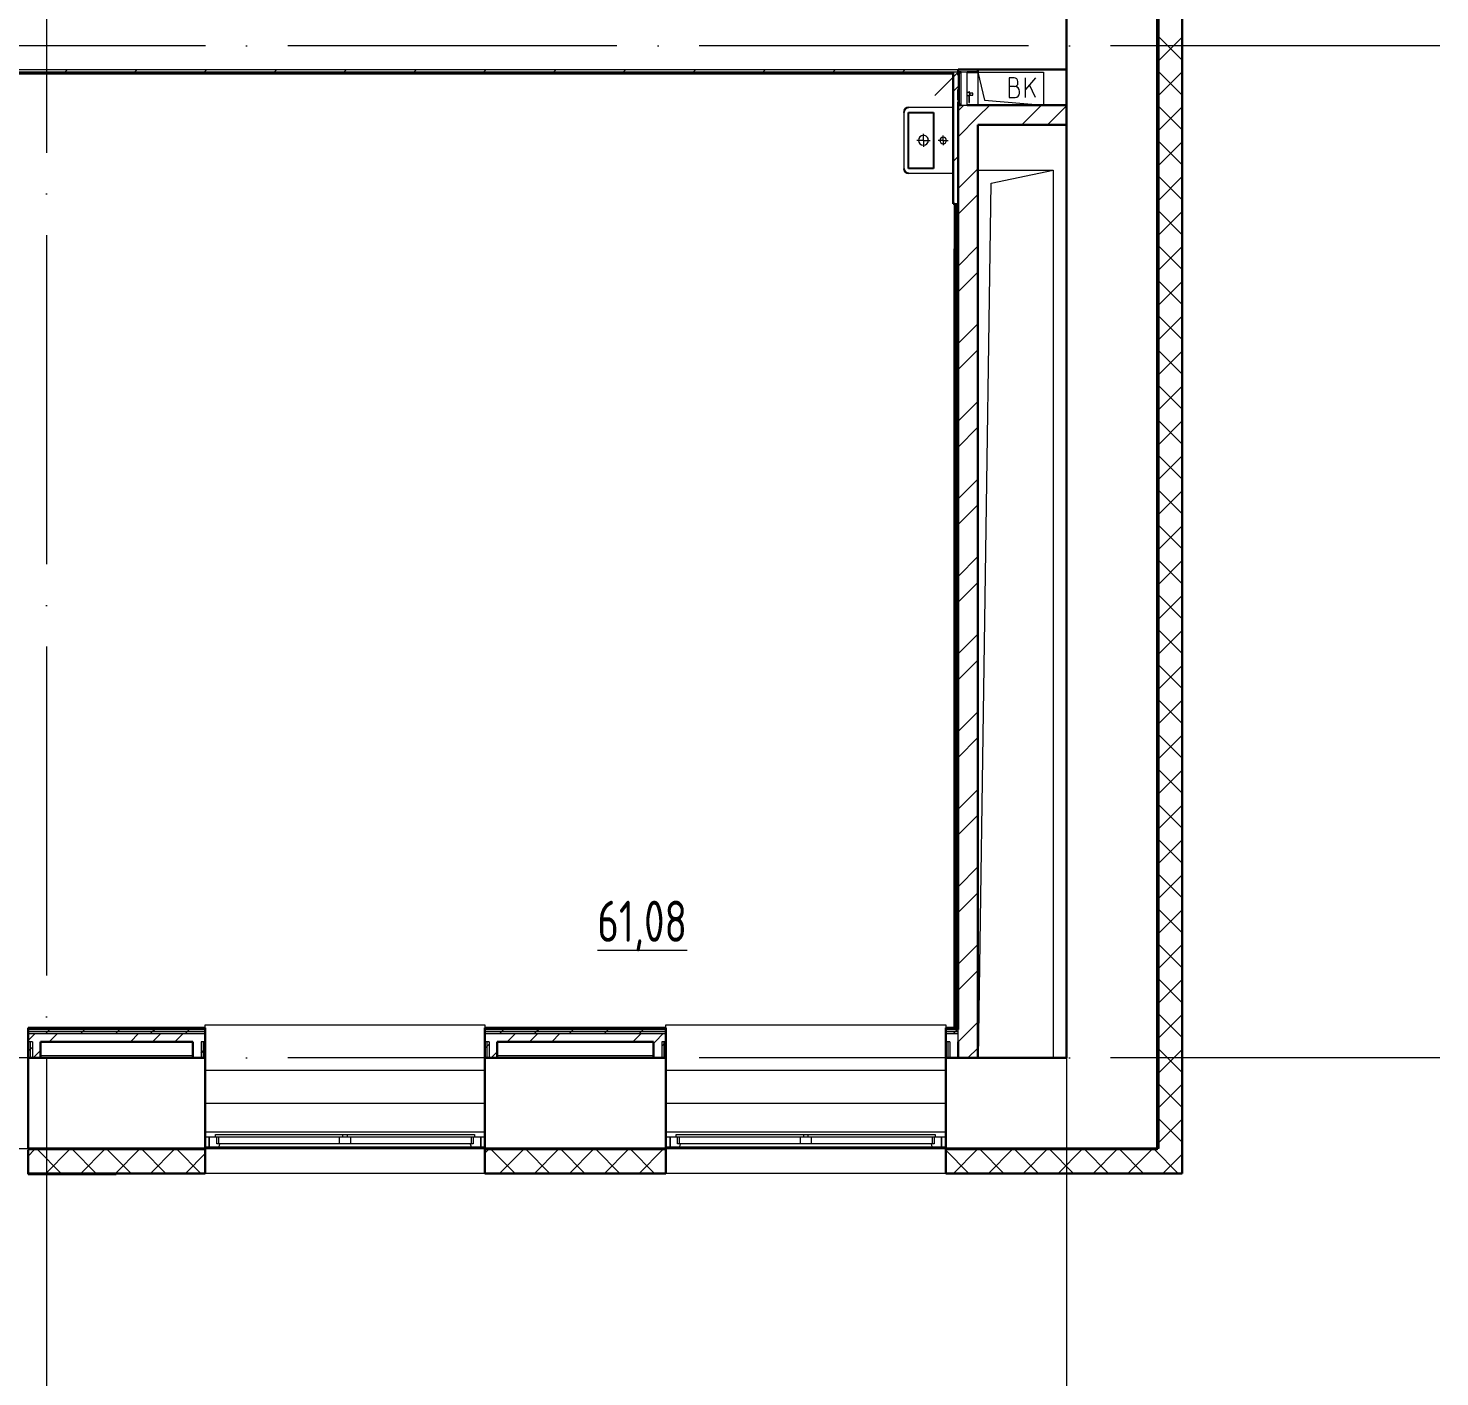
# Model space of a CAD drawing. Header units: millimetres. Extents: x -421858 to 614926, y -468665 to 141641.
# Drawn here: x -4168 to 4409, y -22080 to -13885 of the extents above; entities that cross this region are included whole.
import ezdxf

# ---------------------------------------------------------------- set-up
doc = ezdxf.new("R2010")
doc.units = ezdxf.units.MM
doc.linetypes.add('ADSK_Линия сетки', pattern=[25, 20, -2.5, 0, -2.5])
for name, color, linetype, lineweight in [('_ Окна', 7, 'Continuous', 9), ('Марки помещений', 252, 'Continuous', 20), ('Оборудование', 8, 'Continuous', 18), ('Ограждение', 252, 'Continuous', 9), ('Окна', 252, 'Continuous', 9), ('Оси', 252, 'Continuous', 9), ('Перекрытие', 252, 'Continuous', 18), ('Стены внутренние', 7, 'Continuous', 18), ('Стены наружные', 7, 'Continuous', 18), ('Стены штриховка', 252, 'Continuous', 9)]:
    doc.layers.add(name, color=color, linetype=linetype, lineweight=lineweight)
doc.layers.add('Узлы', color=7, linetype='Continuous')
doc.styles.add('GOST Common_3', font='', dxfattribs={"height": 3.5})
doc.styles.get('GOST Common_3').set_extended_font_data('GOST 2.304 type A')

# ---------------------------------------------------------------- blocks, each defined once
blk = doc.blocks.new('1 этаж')
at = {"layer": 'Стены наружные', "lineweight": 9, "true_color": 0x636466}
h = blk.add_hatch(dxfattribs=at)
h.set_pattern_fill('FP_41', color=251, style=0, pattern_type=2)
h.set_pattern_definition([(180, (-32121.82, 98), (-1e-14, -100), [])])
h.paths.add_polyline_path([(-66007.8, -20701.7), (-64732.8, -20701.7), (-64732.8, -20691.7), (-66007.8, -20691.7)])
h.paths.add_polyline_path([(2115.4, -20701.7), (2692.2, -20701.7), (2692.2, -20691.7), (1407.2, -20691.7), (1407.2, -20701.7)])
h.paths.add_polyline_path([(-63032.8, -20701.7), (-61882.8, -20701.7), (-61882.8, -20691.7), (-63032.8, -20691.7)])
h.paths.add_polyline_path([(-754.8, -20701.7), (-292.8, -20701.7), (-292.8, -20691.7), (-1392.8, -20691.7), (-1392.8, -20701.7)])
h.paths.add_polyline_path([(-60182.8, -20701.7), (-59052.8, -20701.7), (-59052.8, -20691.7), (-60182.8, -20691.7)])
h.paths.add_polyline_path([(-3625, -20701.7), (-3092.8, -20701.7), (-3092.8, -20691.7), (-4167.8, -20691.7), (-4167.8, -20701.7)])
h.paths.add_polyline_path([(-57352.8, -20701.7), (-56242.8, -20701.7), (-56242.8, -20691.7), (-57352.8, -20691.7)])
h.paths.add_polyline_path([(-5867.8, -20701.7), (-5867.8, -20691.7), (-6962.8, -20691.7), (-6962.8, -20701.7), (-6495.2, -20701.7)])
h.paths.add_polyline_path([(-54542.8, -20701.7), (-53452.8, -20701.7), (-53452.8, -20691.7), (-54542.8, -20691.7)])
h.paths.add_polyline_path([(-8662.8, -20701.7), (-8662.8, -20691.7), (-9767.8, -20691.7), (-9767.8, -20701.7), (-9365.4, -20701.7)])
h.paths.add_polyline_path([(-51752.8, -20701.7), (-50622.8, -20701.7), (-50622.8, -20691.7), (-51752.8, -20691.7)])
h.paths.add_polyline_path([(-11518, -20701.7), (-11467.8, -20701.7), (-11467.8, -20691.7), (-12547.8, -20691.7), (-12547.8, -20701.7), (-12235.6, -20701.7)])
h.paths.add_polyline_path([(-48922.8, -20701.7), (-47802.8, -20701.7), (-47802.8, -20691.7), (-48922.8, -20691.7)])
h.paths.add_polyline_path([(-14247.8, -20701.7), (-14247.8, -20691.7), (-15322.8, -20691.7), (-15322.8, -20701.7), (-14388.2, -20701.7)])
h.paths.add_polyline_path([(-46102.8, -20701.7), (-45032.8, -20701.7), (-45032.8, -20691.7), (-46102.8, -20691.7)])
h.paths.add_polyline_path([(-17258.4, -20701.7), (-17022.8, -20701.7), (-17022.8, -20691.7), (-18122.8, -20691.7), (-18122.8, -20701.7), (-17976, -20701.7)])
h.paths.add_polyline_path([(-43332.8, -20701.7), (-42232.8, -20701.7), (-42232.8, -20691.7), (-43332.8, -20691.7)])
h.paths.add_polyline_path([(-19822.8, -20701.7), (-19822.8, -20691.7), (-20922.8, -20691.7), (-20922.8, -20701.7), (-20128.6, -20701.7)])
h.paths.add_polyline_path([(-40532.8, -20701.7), (-39402.8, -20701.7), (-39402.8, -20691.7), (-40532.8, -20691.7)])
h.paths.add_polyline_path([(-22622.8, -20701.7), (-22622.8, -20691.7), (-23702.8, -20691.7), (-23702.8, -20701.7), (-22998.8, -20701.7)])
h.paths.add_polyline_path([(-25869, -20701.7), (-25402.8, -20701.7), (-25402.8, -20691.7), (-26502.8, -20691.7), (-26502.8, -20701.7), (-26500.8, -20701.7)])
h.paths.add_polyline_path([(-37702.8, -20701.7), (-36592.8, -20701.7), (-36592.8, -20691.7), (-37702.8, -20691.7)])
h.paths.add_polyline_path([(-28204.8, -20701.7), (-28202.8, -20701.7), (-28202.8, -20691.7), (-29242.8, -20691.7), (-29241.8, -20701.7), (-28380.4, -20701.7)])
h.paths.add_polyline_path([(-34892.8, -20701.7), (-33782.8, -20701.7), (-33782.8, -20691.7), (-34892.8, -20691.7)])
h.paths.add_polyline_path([(-30942.8, -20701.7), (-30942.8, -20691.7), (-32082.8, -20691.7), (-32081.8, -20701.7), (-31092.8, -20701.7)])
at = {"color": 251, "lineweight": 18, "true_color": 0x636466}
for p, q in [((1602.2, -14151.7), (1643.9, -14322)), ((1602.2, -14151.7), (2002.2, -14151.7)), ((2002.2, -14151.7), (2002.2, -14351.7)), ((1822.9, -14186.2), (1792.9, -14186.2)), ((1792.9, -14186.2), (1792.9, -14306.2)), ((1846.2, -14219.5), (1846.2, -14209.5)), ((1952.9, -14186.2), (1892.9, -14257.7)), ((1892.9, -14306.2), (1892.9, -14186.2)), ((1952.9, -14306.2), (1916.9, -14229)), ((1643.9, -14322), (2002.2, -14351.7)), ((1826.2, -14239.5), (1792.9, -14239.5)), ((1792.9, -14306.2), (1829.6, -14306.2)), ((1856.2, -14279.5), (1856.2, -14269.5)), ((1602.2, -14746.7), (2060.2, -14746.7)), ((1683.5, -14826.8), (2060.2, -14746.7)), ((2060.2, -14746.7), (2060.2, -20141.7)), ((1606.2, -20141.7), (1683.5, -14826.8))]:
    blk.add_line(p, q, dxfattribs=at)
for centre, radius, start, end in [((1822.9, -14209.5), 23.3, 0, 90), ((1826.2, -14219.5), 20, 270, 0), ((1826.2, -14269.5), 30, 0, 90), ((1829.6, -14279.5), 26.7, 270, 0)]:
    blk.add_arc(centre, radius, start, end, dxfattribs=at)
at = {"layer": '_ Окна', "color": 251, "true_color": 0x636466}
for p, q in [((-3067.8, -20623.7), (-3092.8, -20623.7)), ((-3067.8, -20681.7), (-3067.8, -20623.7)), ((-1392.8, -20623.7), (-1417.8, -20623.7)), ((-1417.8, -20623.7), (-1417.8, -20681.7)), ((-267.8, -20623.7), (-292.8, -20623.7)), ((-267.8, -20681.7), (-267.8, -20623.7)), ((1407.2, -20623.7), (1382.2, -20623.7)), ((1382.2, -20623.7), (1382.2, -20681.7)), ((-3092.8, -20681.7), (-3067.8, -20681.7)), ((-1417.8, -20681.7), (-1392.8, -20681.7)), ((-292.8, -20681.7), (-267.8, -20681.7)), ((1382.2, -20681.7), (1407.2, -20681.7))]:
    blk.add_line(p, q, dxfattribs=at)
at = {"layer": '_ Окна', "color": 251, "lineweight": 18, "true_color": 0x636466}
for p, q in [((-3029.8, -20623.7), (-3067.8, -20623.7)), ((-3067.8, -20623.7), (-3067.8, -20681.7)), ((-3021.8, -20664.7), (-3021.8, -20623.7)), ((-3009.8, -20664.7), (-3021.8, -20664.7)), ((-3008.4, -20681.7), (-3003.8, -20664.7)), ((-1481.8, -20664.7), (-1477.2, -20681.7)), ((-1463.8, -20664.7), (-1475.8, -20664.7)), ((-1463.8, -20623.7), (-1463.8, -20664.7)), ((-1417.8, -20623.7), (-1455.8, -20623.7)), ((-1417.8, -20681.7), (-1417.8, -20623.7)), ((-229.8, -20623.7), (-267.8, -20623.7)), ((-267.8, -20623.7), (-267.8, -20681.7)), ((-221.8, -20664.7), (-221.8, -20623.7)), ((-209.8, -20664.7), (-221.8, -20664.7)), ((-208.4, -20681.7), (-203.8, -20664.7)), ((1318.2, -20664.7), (1322.8, -20681.7)), ((1336.2, -20664.7), (1324.2, -20664.7)), ((1336.2, -20623.7), (1336.2, -20664.7)), ((1382.2, -20623.7), (1344.2, -20623.7)), ((1382.2, -20681.7), (1382.2, -20623.7)), ((-3067.8, -20681.7), (-3008.4, -20681.7)), ((-1477.2, -20681.7), (-1417.8, -20681.7)), ((-267.8, -20681.7), (-208.4, -20681.7)), ((1322.8, -20681.7), (1382.2, -20681.7))]:
    blk.add_line(p, q, dxfattribs=at)
at = {"layer": 'Оборудование', "color": 251, "true_color": 0x636466}
for p, q in [((1482.2, -14151.7), (1340.8, -14293.2)), ((1537.2, -14151.7), (1500.8, -14151.7)), ((1537.2, -14351.7), (1537.2, -14151.7)), ((1482.2, -14170.7), (1482.2, -14332.7)), ((1487.7, -14170.7), (1482.2, -14170.7)), ((1490.2, -14179.7), (1488.7, -14179.7)), ((1488.8, -14179.7), (1490.2, -14179.7)), ((1489.2, -14159.7), (1489.2, -14343.8)), ((1499.9, -14158.7), (1490.2, -14158.7)), ((1499.9, -14152.6), (1499.9, -14350.8)), ((1482.2, -14255.2), (1480.2, -14255.2)), ((1480.2, -14255.2), (1480.2, -14259.2)), ((1480.2, -14319.7), (1480.2, -14259.2)), ((1480.2, -14319.7), (1480.2, -14323.7)), ((1480.2, -14323.7), (1482.2, -14323.7)), ((1490.2, -14323.7), (1488.7, -14323.7)), ((1490.2, -14323.7), (1488.8, -14323.7)), ((1553.1, -14275.6), (1537.2, -14275.6)), ((1537.2, -14294.9), (1553.1, -14294.9)), ((1552.6, -14272.1), (1547.6, -14272.1)), ((1547.6, -14272.1), (1547.6, -14280.4)), ((1547.6, -14290.1), (1547.6, -14335.9)), ((1552.6, -14280.4), (1552.6, -14272.1)), ((1552.6, -14335.9), (1552.6, -14290.1)), ((1553.1, -14294.9), (1553.1, -14275.6)), ((1555, -14279.1), (1553.1, -14277.2)), ((1553.1, -14293.3), (1555, -14291.4)), ((1572.5, -14279.1), (1555, -14279.1)), ((1555, -14291.4), (1555, -14279.1)), ((1555, -14291.4), (1572.5, -14291.4)), ((1572.5, -14291.4), (1572.5, -14279.1)), ((1482.2, -14332.7), (1487.7, -14332.7)), ((1490.2, -14344.7), (1499.9, -14344.7)), ((1500.8, -14351.7), (1537.2, -14351.7)), ((1547.6, -14335.9), (1552.6, -14335.9))]:
    blk.add_line(p, q, dxfattribs=at)
for points, knots in [([(1500.8, -14151.7), (1500.7, -14151.7), (1500.6, -14151.8), (1500.3, -14151.8), (1500.2, -14152), (1500, -14152.2), (1500, -14152.3), (1499.9, -14152.4), (1499.9, -14152.6), (1499.9, -14152.6)], [-1, -1, -1, -1, -0.833333, -0.666667, -0.5, -0.333333, -0.25, -0.166667, 0, 0, 0, 0]), ([(1489.2, -14169.2), (1489.2, -14169.3), (1489.2, -14169.5), (1489.1, -14169.8), (1489, -14170), (1488.9, -14170.1), (1488.8, -14170.3), (1488.6, -14170.4), (1488.4, -14170.5), (1488.3, -14170.6), (1488, -14170.7), (1487.8, -14170.7), (1487.7, -14170.7)], [-1, -1, -1, -1, -0.833333, -0.75, -0.666667, -0.583333, -0.5, -0.416667, -0.333333, -0.25, -0.166667, 0, 0, 0, 0]), ([(1490.2, -14158.7), (1490.1, -14158.7), (1489.9, -14158.8), (1489.7, -14158.8), (1489.5, -14159), (1489.4, -14159.1), (1489.3, -14159.2), (1489.3, -14159.3), (1489.2, -14159.5), (1489.2, -14159.6), (1489.2, -14159.7)], [-1, -1, -1, -1, -0.833333, -0.666667, -0.541667, -0.416667, -0.333333, -0.25, -0.166667, 0, 0, 0, 0]), ([(1487.7, -14332.7), (1487.8, -14332.7), (1488, -14332.8), (1488.3, -14332.8), (1488.4, -14332.9), (1488.6, -14333), (1488.8, -14333.2), (1488.9, -14333.3), (1489, -14333.5), (1489.1, -14333.7), (1489.2, -14333.9), (1489.2, -14334.1), (1489.2, -14334.3)], [0, 0, 0, 0, 0.166667, 0.25, 0.333333, 0.416667, 0.5, 0.583333, 0.666667, 0.75, 0.833333, 1, 1, 1, 1]), ([(1489.2, -14343.8), (1489.2, -14343.9), (1489.2, -14344), (1489.3, -14344.1), (1489.3, -14344.3), (1489.4, -14344.4), (1489.5, -14344.5), (1489.7, -14344.6), (1489.9, -14344.7), (1490.1, -14344.7), (1490.2, -14344.7)], [0, 0, 0, 0, 0.166667, 0.25, 0.333333, 0.416667, 0.541667, 0.666667, 0.833333, 1, 1, 1, 1]), ([(1499.9, -14350.8), (1499.9, -14350.9), (1499.9, -14351), (1500, -14351.2), (1500, -14351.3), (1500.2, -14351.5), (1500.3, -14351.6), (1500.6, -14351.7), (1500.7, -14351.7), (1500.8, -14351.7)], [0, 0, 0, 0, 0.166667, 0.25, 0.333333, 0.5, 0.666667, 0.833333, 1, 1, 1, 1])]:
    blk.add_open_spline(points, degree=3, knots=knots, dxfattribs=at)
at = {"layer": 'Ограждение', "color": 251, "true_color": 0x636466}
for p, q in [((-6742.8, -14161.7), (1452.2, -14161.7)), ((1457.2, -15226.7), (1462.2, -15226.7)), ((1457.2, -15226.7), (1457.2, -19959.8)), ((-3092.8, -19959.8), (-3092.8, -19941.7)), ((-3092.8, -19941.7), (-1392.8, -19941.7)), ((-1392.8, -19941.7), (-1392.8, -19959.8)), ((-292.8, -19959.8), (-292.8, -19941.7)), ((-292.8, -19941.7), (1407.2, -19941.7)), ((1407.2, -19941.7), (1407.2, -19959.8)), ((-3092.8, -20216.7), (-1392.8, -20216.7)), ((-292.8, -20216.7), (1407.2, -20216.7)), ((-3092.8, -20416.7), (-1392.8, -20416.7)), ((-292.8, -20416.7), (1407.2, -20416.7)), ((-3092.8, -20591.7), (-1392.8, -20591.7)), ((-292.8, -20591.7), (1407.2, -20591.7))]:
    blk.add_line(p, q, dxfattribs=at)
at = {"layer": 'Окна', "color": 251, "true_color": 0x636466}
for p, q in [((-3029.8, -20606.7), (-2257.8, -20606.7)), ((-3029.8, -20623.7), (-3029.8, -20606.7)), ((-2257.8, -20623.7), (-3029.8, -20623.7)), ((-3009.8, -20664.7), (-3009.8, -20623.7)), ((-2277.8, -20664.7), (-3009.8, -20664.7)), ((-2277.8, -20623.7), (-2277.8, -20664.7)), ((-2207.8, -20664.7), (-2277.8, -20664.7)), ((-2257.8, -20606.7), (-2227.8, -20606.7)), ((-2257.8, -20606.7), (-2257.8, -20623.7)), ((-2227.8, -20623.7), (-2257.8, -20623.7)), ((-2227.8, -20606.7), (-1455.8, -20606.7)), ((-2227.8, -20623.7), (-2227.8, -20606.7)), ((-1455.8, -20623.7), (-2227.8, -20623.7)), ((-2207.8, -20664.7), (-2207.8, -20623.7)), ((-1475.8, -20664.7), (-2207.8, -20664.7)), ((-1475.8, -20623.7), (-1475.8, -20664.7)), ((-1455.8, -20606.7), (-1455.8, -20623.7)), ((-229.8, -20606.7), (542.2, -20606.7)), ((-229.8, -20623.7), (-229.8, -20606.7)), ((542.2, -20623.7), (-229.8, -20623.7)), ((-209.8, -20664.7), (-209.8, -20623.7)), ((522.2, -20664.7), (-209.8, -20664.7)), ((522.2, -20623.7), (522.2, -20664.7)), ((592.2, -20664.7), (522.2, -20664.7)), ((542.2, -20606.7), (572.2, -20606.7)), ((542.2, -20606.7), (542.2, -20623.7)), ((572.2, -20623.7), (542.2, -20623.7)), ((572.2, -20606.7), (1344.2, -20606.7)), ((572.2, -20623.7), (572.2, -20606.7)), ((1344.2, -20623.7), (572.2, -20623.7)), ((592.2, -20664.7), (592.2, -20623.7)), ((1324.2, -20664.7), (592.2, -20664.7)), ((1324.2, -20623.7), (1324.2, -20664.7)), ((1344.2, -20606.7), (1344.2, -20623.7)), ((-3008.4, -20681.7), (-1477.2, -20681.7)), ((-208.4, -20681.7), (1322.8, -20681.7))]:
    blk.add_line(p, q, dxfattribs=at)
at = {"layer": 'Оси', "color": 251, "linetype": 'ADSK_Линия сетки', "ltscale": 100, "true_color": 0x636466}
for p, q in [((-4057.8, -2641.7), (-4057.8, -33767.9)), ((2142.2, -2641.7), (2142.2, -33767.9)), ((4409.5, -13991.7), (-72530.1, -13991.7)), ((4409.5, -20141.7), (-72530.1, -20141.7))]:
    blk.add_line(p, q, dxfattribs=at)
at = {"layer": 'Перекрытие', "color": 251, "ltscale": 100, "true_color": 0x636466}
for p, q in [((1602.2, -14151.7), (2002.2, -14151.7)), ((2002.2, -14151.7), (2002.2, -14351.7))]:
    blk.add_line(p, q, dxfattribs=at)
at = {"layer": 'Стены внутренние', "color": 251, "lineweight": 30, "true_color": 0x636466}
for p, q in [((2692.2, -20691.7), (2692.2, -13351.7)), ((2844.2, -20843.7), (2844.2, -13351.7)), ((2142.2, -13426.7), (2142.2, -14351.7)), ((1602.2, -14136.7), (2142.2, -14136.7)), ((2142.2, -14471.7), (2142.2, -20141.7)), ((-4167.8, -20141.7), (-4167.8, -20691.7)), ((-3167.8, -20141.7), (-4092.8, -20141.7)), ((-3092.8, -20691.7), (-3092.8, -20141.7)), ((-1392.8, -20141.7), (-1392.8, -20691.7)), ((-367.8, -20141.7), (-1317.8, -20141.7)), ((-292.8, -20691.7), (-292.8, -20141.7)), ((1407.2, -20141.7), (1407.2, -20691.7)), ((2142.2, -20141.7), (1602.2, -20141.7)), ((-4167.8, -20691.7), (-3092.8, -20691.7)), ((-4167.8, -20701.7), (-4167.8, -20843.7)), ((-3092.8, -20843.7), (-3092.8, -20701.7)), ((-1392.8, -20691.7), (-292.8, -20691.7)), ((-1392.8, -20701.7), (-1392.8, -20843.7)), ((-292.8, -20843.7), (-292.8, -20701.7)), ((1407.2, -20691.7), (2692.2, -20691.7)), ((1407.2, -20701.7), (1407.2, -20843.7)), ((-4167.8, -20843.7), (-3092.8, -20843.7)), ((-1392.8, -20843.7), (-292.8, -20843.7)), ((1407.2, -20843.7), (2844.2, -20843.7))]:
    blk.add_line(p, q, dxfattribs=at)
at = {"layer": 'Стены внутренние', "color": 251, "linetype": 'Continuous', "lineweight": 9, "true_color": 0x636466}
for p, q in [((2842.2, -14077.1), (2702.2, -13937.1)), ((2702.2, -14080.5), (2842.2, -13940.5)), ((2842.2, -14289.2), (2702.2, -14149.2)), ((2702.2, -14292.6), (2842.2, -14152.6)), ((2842.2, -14227.6), (2844.2, -14227.6)), ((2842.2, -14501.3), (2702.2, -14361.3)), ((2702.2, -14504.7), (2842.2, -14364.7)), ((2842.2, -14713.5), (2702.2, -14573.5)), ((2702.2, -14716.9), (2842.2, -14576.9)), ((2842.2, -14634), (2844.2, -14634)), ((2842.2, -14925.6), (2702.2, -14785.6)), ((2702.2, -14929), (2842.2, -14789)), ((2842.2, -15137.7), (2702.2, -14997.7)), ((2702.2, -15141.1), (2842.2, -15001.1)), ((2842.2, -14938.8), (2844.2, -14938.8)), ((2844.2, -15027.4), (2842.2, -15030.9)), ((2844.2, -15039.8), (2842.2, -15036.3)), ((2842.2, -15349.9), (2702.2, -15209.9)), ((2702.2, -15353.3), (2842.2, -15213.3)), ((2842.2, -15345.2), (2844.2, -15345.2)), ((2842.2, -15562), (2702.2, -15422)), ((2702.2, -15565.4), (2842.2, -15425.4)), ((2842.2, -15774.1), (2702.2, -15634.1)), ((2702.2, -15777.5), (2842.2, -15637.5)), ((2842.2, -15751.6), (2844.2, -15751.6)), ((2842.2, -15986.3), (2702.2, -15846.3)), ((2702.2, -15989.7), (2842.2, -15849.7)), ((2842.2, -16198.4), (2702.2, -16058.4)), ((2702.2, -16201.8), (2842.2, -16061.8)), ((2842.2, -16056.4), (2844.2, -16056.4)), ((2842.2, -16410.5), (2702.2, -16270.5)), ((2702.2, -16413.9), (2842.2, -16273.9)), ((2842.2, -16462.8), (2844.2, -16462.8)), ((2842.2, -16622.7), (2702.2, -16482.7)), ((2702.2, -16626.1), (2842.2, -16486.1)), ((2842.2, -16834.8), (2702.2, -16694.8)), ((2702.2, -16838.2), (2842.2, -16698.2)), ((2842.2, -16869.2), (2844.2, -16869.2)), ((2842.2, -17046.9), (2702.2, -16906.9)), ((2702.2, -17050.3), (2842.2, -16910.3)), ((2842.2, -17259.1), (2702.2, -17119.1)), ((2702.2, -17262.5), (2842.2, -17122.5)), ((2842.2, -17174), (2844.2, -17174)), ((2842.2, -17471.2), (2702.2, -17331.2)), ((2702.2, -17474.6), (2842.2, -17334.6)), ((2842.2, -17683.3), (2702.2, -17543.3)), ((2702.2, -17686.7), (2842.2, -17546.7)), ((2842.2, -17580.4), (2844.2, -17580.4)), ((2842.2, -17895.5), (2702.2, -17755.5)), ((2702.2, -17898.9), (2842.2, -17758.9)), ((2842.2, -18107.6), (2702.2, -17967.6)), ((2702.2, -18111), (2842.2, -17971)), ((2842.2, -17986.8), (2844.2, -17986.8)), ((2844, -18075.8), (2842.2, -18078.9)), ((2844.2, -18087.8), (2842.2, -18084.3)), ((2842.2, -18319.7), (2702.2, -18179.7)), ((2702.2, -18323.1), (2842.2, -18183.1)), ((2842.2, -18291.6), (2844.2, -18291.6)), ((2842.2, -18531.9), (2702.2, -18391.9)), ((2702.2, -18535.2), (2842.2, -18395.2)), ((2842.2, -18744), (2702.2, -18604)), ((2702.2, -18747.4), (2842.2, -18607.4)), ((2844.2, -18685), (2842.2, -18688.5)), ((2844.2, -18697.4), (2842.2, -18693.9)), ((2842.2, -18698), (2844.2, -18698)), ((2842.2, -18956.1), (2702.2, -18816.1)), ((2702.2, -18959.5), (2842.2, -18819.5)), ((2842.2, -19168.3), (2702.2, -19028.3)), ((2702.2, -19171.6), (2842.2, -19031.6)), ((2842.2, -19104.4), (2844.2, -19104.4)), ((2842.2, -19380.4), (2702.2, -19240.4)), ((2702.2, -19383.8), (2842.2, -19243.8)), ((2842.2, -19592.5), (2702.2, -19452.5)), ((2702.2, -19595.9), (2842.2, -19455.9)), ((2842.2, -19409.2), (2844.2, -19409.2)), ((2844.2, -19497.8), (2842.2, -19501.3)), ((2842.2, -19804.6), (2702.2, -19664.6)), ((2702.2, -19808), (2842.2, -19668)), ((2842.2, -20016.8), (2702.2, -19876.8)), ((2702.2, -20020.2), (2842.2, -19880.2)), ((2842.2, -19815.6), (2844.2, -19815.6)), ((2842.2, -20228.9), (2702.2, -20088.9)), ((2702.2, -20232.3), (2842.2, -20092.3)), ((2842.2, -20222), (2844.2, -20222)), ((2842.2, -20441), (2702.2, -20301)), ((2702.2, -20444.4), (2842.2, -20304.4)), ((2842.2, -20653.2), (2702.2, -20513.2)), ((2702.2, -20656.6), (2842.2, -20516.6)), ((2842.2, -20526.8), (2844.2, -20526.8)), ((-4167.8, -20738.3), (-4131.2, -20701.7)), ((-3969.6, -20841.7), (-4109.6, -20701.7)), ((-4059.1, -20841.7), (-3919.1, -20701.7)), ((-3757.5, -20841.7), (-3897.5, -20701.7)), ((-3846.9, -20841.7), (-3706.9, -20701.7)), ((-3545.3, -20841.7), (-3685.3, -20701.7)), ((-3634.8, -20841.7), (-3494.8, -20701.7)), ((-3333.2, -20841.7), (-3473.2, -20701.7)), ((-3422.7, -20841.7), (-3282.7, -20701.7)), ((-3121.1, -20841.7), (-3261.1, -20701.7)), ((-3210.5, -20841.7), (-3092.8, -20724)), ((-1392.8, -20721.1), (-1373.5, -20701.7)), ((-1211.9, -20841.7), (-1351.9, -20701.7)), ((-1301.3, -20841.7), (-1161.3, -20701.7)), ((-999.8, -20841.7), (-1139.8, -20701.7)), ((-1089.2, -20841.7), (-949.2, -20701.7)), ((-787.6, -20841.7), (-927.6, -20701.7)), ((-877.1, -20841.7), (-737.1, -20701.7)), ((-575.5, -20841.7), (-715.5, -20701.7)), ((-664.9, -20841.7), (-524.9, -20701.7)), ((-363.4, -20841.7), (-503.4, -20701.7)), ((-452.8, -20841.7), (-312.8, -20701.7)), ((1545.8, -20841.7), (1407.2, -20703.1)), ((1456.4, -20841.7), (1596.4, -20701.7)), ((1758, -20841.7), (1618, -20701.7)), ((1668.5, -20841.7), (1808.5, -20701.7)), ((1970.1, -20841.7), (1830.1, -20701.7)), ((1880.6, -20841.7), (2020.6, -20701.7)), ((2182.2, -20841.7), (2042.2, -20701.7)), ((2092.8, -20841.7), (2232.8, -20701.7)), ((2394.4, -20841.7), (2254.4, -20701.7)), ((2304.9, -20841.7), (2444.9, -20701.7)), ((2606.5, -20841.7), (2466.5, -20701.7)), ((2517, -20841.7), (2657, -20701.7)), ((2818.6, -20841.7), (2678.6, -20701.7)), ((2729.2, -20841.7), (2842.2, -20728.7)), ((-4149.9, -20842.3), (-4150.7, -20843.7)), ((-4128.8, -20843.7), (-4130, -20841.7)), ((-3542.2, -20843.7), (-3543.4, -20841.7)), ((-1333.9, -20841.7), (-1335.1, -20843.7)), ((-512.7, -20841.7), (-513.8, -20843.7)), ((-294.8, -20831.6), (-292.8, -20831.6)), ((1481.7, -20841.7), (1480.6, -20843.7)), ((1737.1, -20843.7), (1735.9, -20841.7)), ((2302.9, -20841.7), (2301.8, -20843.7)), ((2323.6, -20843.7), (2322.5, -20841.7)), ((2537.6, -20841.7), (2536.4, -20843.7))]:
    blk.add_line(p, q, dxfattribs=at)
at = {"layer": 'Стены внутренние', "color": 251, "true_color": 0x636466}
for p, q in [((-4672.8, -14136.7), (1482.2, -14136.7)), ((-1392.8, -20691.7), (-3092.8, -20691.7)), ((1407.2, -20691.7), (-292.8, -20691.7)), ((-1392.8, -20843.7), (-3092.8, -20843.7)), ((1407.2, -20843.7), (-292.8, -20843.7))]:
    blk.add_line(p, q, dxfattribs=at)
at = {"layer": 'Стены наружные', "color": 251, "linetype": 'Continuous', "lineweight": 9, "true_color": 0x636466}
for p, q in [((2702.2, -13902), (2692.2, -13902)), ((2702.2, -14002), (2692.2, -14002)), ((-4162.3, -14156.7), (-4157.3, -14151.7)), ((-4091.6, -14156.7), (-4086.6, -14151.7)), ((-4020.9, -14156.7), (-4015.9, -14151.7)), ((-3950.1, -14156.7), (-3945.1, -14151.7)), ((-3945.1, -14151.7), (-3930.1, -14136.7)), ((-3879.4, -14156.7), (-3874.4, -14151.7)), ((-3808.7, -14156.7), (-3803.7, -14151.7)), ((-3738, -14156.7), (-3733, -14151.7)), ((-3667.3, -14156.7), (-3662.3, -14151.7)), ((-3596.6, -14156.7), (-3591.6, -14151.7)), ((-3525.9, -14156.7), (-3520.9, -14151.7)), ((-3520.9, -14151.7), (-3505.9, -14136.7)), ((-3455.2, -14156.7), (-3450.2, -14151.7)), ((-3384.5, -14156.7), (-3379.5, -14151.7)), ((-3313.8, -14156.7), (-3308.8, -14151.7)), ((-3243, -14156.7), (-3238, -14151.7)), ((-3172.3, -14156.7), (-3167.3, -14151.7)), ((-3101.6, -14156.7), (-3096.6, -14151.7)), ((-3096.6, -14151.7), (-3081.6, -14136.7)), ((-3030.9, -14156.7), (-3025.9, -14151.7)), ((-2960.2, -14156.7), (-2955.2, -14151.7)), ((-2889.5, -14156.7), (-2884.5, -14151.7)), ((-2818.8, -14156.7), (-2813.8, -14151.7)), ((-2748.1, -14156.7), (-2743.1, -14151.7)), ((-2677.4, -14156.7), (-2672.4, -14151.7)), ((-2672.4, -14151.7), (-2657.4, -14136.7)), ((-2606.6, -14156.7), (-2601.6, -14151.7)), ((-2535.9, -14156.7), (-2530.9, -14151.7)), ((-2465.2, -14156.7), (-2460.2, -14151.7)), ((-2394.5, -14156.7), (-2389.5, -14151.7)), ((-2323.8, -14156.7), (-2318.8, -14151.7)), ((-2253.1, -14156.7), (-2248.1, -14151.7)), ((-2248.1, -14151.7), (-2233.1, -14136.7)), ((-2182.4, -14156.7), (-2177.4, -14151.7)), ((-2111.7, -14156.7), (-2106.7, -14151.7)), ((-2041, -14156.7), (-2036, -14151.7)), ((-1970.2, -14156.7), (-1965.2, -14151.7)), ((-1899.5, -14156.7), (-1894.5, -14151.7)), ((-1828.8, -14156.7), (-1823.8, -14151.7)), ((-1823.8, -14151.7), (-1808.8, -14136.7)), ((-1758.1, -14156.7), (-1753.1, -14151.7)), ((-1687.4, -14156.7), (-1682.4, -14151.7)), ((-1616.7, -14156.7), (-1611.7, -14151.7)), ((-1546, -14156.7), (-1541, -14151.7)), ((-1475.3, -14156.7), (-1470.3, -14151.7)), ((-1404.6, -14156.7), (-1399.6, -14151.7)), ((-1399.6, -14151.7), (-1384.6, -14136.7)), ((-1333.9, -14156.7), (-1328.9, -14151.7)), ((-1263.1, -14156.7), (-1258.1, -14151.7)), ((-1192.4, -14156.7), (-1187.4, -14151.7)), ((-1121.7, -14156.7), (-1116.7, -14151.7)), ((-1051, -14156.7), (-1046, -14151.7)), ((-980.3, -14156.7), (-975.3, -14151.7)), ((-975.3, -14151.7), (-960.3, -14136.7)), ((-909.6, -14156.7), (-904.6, -14151.7)), ((-838.9, -14156.7), (-833.9, -14151.7)), ((-768.2, -14156.7), (-763.2, -14151.7)), ((-697.5, -14156.7), (-692.5, -14151.7)), ((-626.7, -14156.7), (-621.7, -14151.7)), ((-556, -14156.7), (-551, -14151.7)), ((-551, -14151.7), (-536, -14136.7)), ((-485.3, -14156.7), (-480.3, -14151.7)), ((-414.6, -14156.7), (-409.6, -14151.7)), ((-343.9, -14156.7), (-338.9, -14151.7)), ((-273.2, -14156.7), (-268.2, -14151.7)), ((-202.5, -14156.7), (-197.5, -14151.7)), ((-131.8, -14156.7), (-126.8, -14151.7)), ((-126.8, -14151.7), (-111.8, -14136.7)), ((-61.1, -14156.7), (-56.1, -14151.7)), ((9.6, -14156.7), (14.6, -14151.7)), ((80.4, -14156.7), (85.4, -14151.7)), ((151.1, -14156.7), (156.1, -14151.7)), ((221.8, -14156.7), (226.8, -14151.7)), ((292.5, -14156.7), (297.5, -14151.7)), ((297.5, -14151.7), (312.5, -14136.7)), ((363.2, -14156.7), (368.2, -14151.7)), ((433.9, -14156.7), (438.9, -14151.7)), ((504.6, -14156.7), (509.6, -14151.7)), ((575.3, -14156.7), (580.3, -14151.7)), ((646, -14156.7), (651, -14151.7)), ((716.8, -14156.7), (721.8, -14151.7)), ((721.8, -14151.7), (736.8, -14136.7)), ((787.5, -14156.7), (792.5, -14151.7)), ((858.2, -14156.7), (863.2, -14151.7)), ((928.9, -14156.7), (933.9, -14151.7)), ((999.6, -14156.7), (1004.6, -14151.7)), ((1070.3, -14156.7), (1075.3, -14151.7)), ((1141, -14156.7), (1146, -14151.7)), ((1146, -14151.7), (1161, -14136.7)), ((1211.7, -14156.7), (1216.7, -14151.7)), ((1282.4, -14156.7), (1287.4, -14151.7)), ((1353.2, -14156.7), (1358.2, -14151.7)), ((1423.9, -14156.7), (1428.9, -14151.7)), ((2702.2, -14102), (2692.2, -14102)), ((2702.2, -14202), (2692.2, -14202)), ((1452.2, -14269.8), (1482.2, -14239.8)), ((2702.2, -14302), (2692.2, -14302)), ((1482.2, -14387.2), (1517.7, -14351.7)), ((1602.2, -14424.4), (1674.9, -14351.7)), ((1869.2, -14471.7), (1989.2, -14351.7)), ((2026.3, -14471.7), (2142.2, -14355.9)), ((2702.2, -14402), (2692.2, -14402)), ((1482.2, -14544.4), (1602.2, -14424.4)), ((2702.2, -14502), (2692.2, -14502)), ((1452.2, -14694.1), (1482.2, -14664.1)), ((2702.2, -14602), (2692.2, -14602)), ((1482.2, -14858.7), (1602.2, -14738.7)), ((2702.2, -14702), (2692.2, -14702)), ((2702.2, -14802), (2692.2, -14802)), ((1482.2, -15015.9), (1602.2, -14895.9)), ((2702.2, -14902), (2692.2, -14902)), ((1462.2, -14966.9), (1467.2, -14961.9)), ((1478.2, -19964.8), (1478.2, -14951.7)), ((2702.2, -15002), (2692.2, -15002)), ((1462.2, -15037.6), (1467.2, -15032.6)), ((1462.2, -15108.3), (1467.2, -15103.3)), ((1462.2, -15179.1), (1467.2, -15174.1)), ((2702.2, -15102), (2692.2, -15102)), ((1462.2, -15249.8), (1467.2, -15244.8)), ((1482.2, -15330.2), (1602.2, -15210.2)), ((2702.2, -15202), (2692.2, -15202)), ((1462.2, -15320.5), (1467.2, -15315.5)), ((2702.2, -15302), (2692.2, -15302)), ((1462.2, -15391.2), (1467.2, -15386.2)), ((1482.2, -15487.3), (1602.2, -15367.3)), ((2702.2, -15402), (2692.2, -15402)), ((1462.2, -15461.9), (1467.2, -15456.9)), ((2702.2, -15502), (2692.2, -15502)), ((1462.2, -15532.6), (1467.2, -15527.6)), ((1462.2, -15603.3), (1467.2, -15598.3)), ((2702.2, -15602), (2692.2, -15602)), ((1462.2, -15674), (1467.2, -15669)), ((1482.2, -15801.6), (1602.2, -15681.6)), ((1462.2, -15744.7), (1467.2, -15739.7)), ((2702.2, -15702), (2692.2, -15702)), ((1462.2, -15815.5), (1467.2, -15810.5)), ((1482.2, -15958.8), (1602.2, -15838.8)), ((2702.2, -15802), (2692.2, -15802)), ((1462.2, -15886.2), (1467.2, -15881.2)), ((1462.2, -15956.9), (1467.2, -15951.9)), ((2702.2, -15902), (2692.2, -15902)), ((1462.2, -16027.6), (1467.2, -16022.6)), ((2702.2, -16002), (2692.2, -16002)), ((1462.2, -16098.3), (1467.2, -16093.3)), ((2702.2, -16102), (2692.2, -16102)), ((1462.2, -16169), (1467.2, -16164)), ((1482.2, -16273.1), (1602.2, -16153.1)), ((2702.2, -16202), (2692.2, -16202)), ((1462.2, -16239.7), (1467.2, -16234.7)), ((1462.2, -16310.4), (1467.2, -16305.4)), ((1462.2, -16381.1), (1467.2, -16376.1)), ((1482.2, -16430.3), (1602.2, -16310.3)), ((2702.2, -16302), (2692.2, -16302)), ((1462.2, -16451.8), (1467.2, -16446.8)), ((2702.2, -16402), (2692.2, -16402)), ((1462.2, -16522.6), (1467.2, -16517.6)), ((2702.2, -16502), (2692.2, -16502)), ((1462.2, -16593.3), (1467.2, -16588.3)), ((1482.2, -16744.6), (1602.2, -16624.6)), ((2702.2, -16602), (2692.2, -16602)), ((1462.2, -16664), (1467.2, -16659)), ((2702.2, -16702), (2692.2, -16702)), ((1462.2, -16734.7), (1467.2, -16729.7)), ((1462.2, -16805.4), (1467.2, -16800.4)), ((1482.2, -16901.7), (1602.2, -16781.7)), ((2702.2, -16802), (2692.2, -16802)), ((1462.2, -16876.1), (1467.2, -16871.1)), ((1462.2, -16946.8), (1467.2, -16941.8)), ((2702.2, -16902), (2692.2, -16902)), ((1462.2, -17017.5), (1467.2, -17012.5)), ((2702.2, -17002), (2692.2, -17002)), ((1462.2, -17088.2), (1467.2, -17083.2)), ((1462.2, -17159), (1467.2, -17154)), ((1482.2, -17216), (1602.2, -17096)), ((2702.2, -17102), (2692.2, -17102)), ((1462.2, -17229.7), (1467.2, -17224.7)), ((2702.2, -17202), (2692.2, -17202)), ((1462.2, -17300.4), (1467.2, -17295.4)), ((1482.2, -17373.2), (1602.2, -17253.2)), ((2702.2, -17302), (2692.2, -17302)), ((1462.2, -17371.1), (1467.2, -17366.1)), ((2702.2, -17402), (2692.2, -17402)), ((1462.2, -17441.8), (1467.2, -17436.8)), ((1462.2, -17512.5), (1467.2, -17507.5)), ((1462.2, -17583.2), (1467.2, -17578.2)), ((1482.2, -17687.5), (1602.2, -17567.5)), ((2702.2, -17502), (2692.2, -17502)), ((1462.2, -17653.9), (1467.2, -17648.9)), ((2702.2, -17602), (2692.2, -17602)), ((1462.2, -17724.6), (1467.2, -17719.6)), ((1482.2, -17844.6), (1602.2, -17724.6)), ((2702.2, -17702), (2692.2, -17702)), ((1462.2, -17795.4), (1467.2, -17790.4)), ((2702.2, -17802), (2692.2, -17802)), ((1462.2, -17866.1), (1467.2, -17861.1)), ((2702.2, -17902), (2692.2, -17902)), ((1462.2, -17936.8), (1467.2, -17931.8)), ((1462.2, -18007.5), (1467.2, -18002.5)), ((2702.2, -18002), (2692.2, -18002)), ((1462.2, -18078.2), (1467.2, -18073.2)), ((1482.2, -18159), (1602.2, -18039)), ((1462.2, -18148.9), (1467.2, -18143.9)), ((2702.2, -18102), (2692.2, -18102)), ((1462.2, -18219.6), (1467.2, -18214.6)), ((1482.2, -18316.1), (1602.2, -18196.1)), ((2702.2, -18202), (2692.2, -18202)), ((1462.2, -18290.3), (1467.2, -18285.3)), ((2702.2, -18302), (2692.2, -18302)), ((1462.2, -18361), (1467.2, -18356)), ((1462.2, -18431.7), (1467.2, -18426.7)), ((2702.2, -18402), (2692.2, -18402)), ((1462.2, -18502.5), (1467.2, -18497.5)), ((1482.2, -18630.4), (1602.2, -18510.4)), ((2702.2, -18502), (2692.2, -18502)), ((1462.2, -18573.2), (1467.2, -18568.2)), ((2702.2, -18602), (2692.2, -18602)), ((1462.2, -18643.9), (1467.2, -18638.9)), ((1482.2, -18787.6), (1602.2, -18667.6)), ((1462.2, -18714.6), (1467.2, -18709.6)), ((1462.2, -18785.3), (1467.2, -18780.3)), ((2702.2, -18702), (2692.2, -18702)), ((1462.2, -18856), (1467.2, -18851)), ((2702.2, -18802), (2692.2, -18802)), ((1462.2, -18926.7), (1467.2, -18921.7)), ((2702.2, -18902), (2692.2, -18902)), ((1462.2, -18997.4), (1467.2, -18992.4)), ((1482.2, -19101.9), (1602.2, -18981.9)), ((2702.2, -19002), (2692.2, -19002)), ((1462.2, -19068.1), (1467.2, -19063.1)), ((2702.2, -19102), (2692.2, -19102)), ((1462.2, -19138.9), (1467.2, -19133.9)), ((1462.2, -19209.6), (1467.2, -19204.6)), ((1482.2, -19259), (1602.2, -19139)), ((2702.2, -19202), (2692.2, -19202)), ((1462.2, -19280.3), (1467.2, -19275.3)), ((1462.2, -19351), (1467.2, -19346)), ((2702.2, -19302), (2692.2, -19302)), ((1462.2, -19421.7), (1467.2, -19416.7)), ((1482.2, -19573.3), (1602.2, -19453.3)), ((2702.2, -19402), (2692.2, -19402)), ((1462.2, -19492.4), (1467.2, -19487.4)), ((2702.2, -19502), (2692.2, -19502)), ((1462.2, -19563.1), (1467.2, -19558.1)), ((1462.2, -19633.8), (1467.2, -19628.8)), ((1482.2, -19730.5), (1602.2, -19610.5)), ((2702.2, -19602), (2692.2, -19602)), ((1462.2, -19704.5), (1467.2, -19699.5)), ((2702.2, -19702), (2692.2, -19702)), ((1462.2, -19775.2), (1467.2, -19770.2)), ((2702.2, -19802), (2692.2, -19802)), ((1462.2, -19846), (1467.2, -19841)), ((-4167.8, -19960.5), (-4167.1, -19959.8)), ((-4101.4, -19964.8), (-4096.4, -19959.8)), ((-4060.7, -19994.8), (-4048.2, -19982.3)), ((-4048.2, -19982.3), (-4035.7, -19969.8)), ((-4030.7, -19964.8), (-4025.7, -19959.8)), ((-3960, -19964.8), (-3955, -19959.8)), ((-3889.2, -19964.8), (-3884.2, -19959.8)), ((-3848.5, -19994.8), (-3836, -19982.3)), ((-3836, -19982.3), (-3823.5, -19969.8)), ((-3823.5, -19969.8), (-3818.5, -19964.8)), ((-3818.5, -19964.8), (-3813.5, -19959.8)), ((-3747.8, -19964.8), (-3742.8, -19959.8)), ((-3677.1, -19964.8), (-3672.1, -19959.8)), ((-3636.4, -19994.8), (-3623.9, -19982.3)), ((-3623.9, -19982.3), (-3611.4, -19969.8)), ((-3606.4, -19964.8), (-3601.4, -19959.8)), ((-3535.7, -19964.8), (-3530.7, -19959.8)), ((-3465, -19964.8), (-3460, -19959.8)), ((-3424.3, -19994.8), (-3411.8, -19982.3)), ((-3411.8, -19982.3), (-3399.3, -19969.8)), ((-3399.3, -19969.8), (-3394.3, -19964.8)), ((-3394.3, -19964.8), (-3389.3, -19959.8)), ((-3323.6, -19964.8), (-3318.6, -19959.8)), ((-3252.8, -19964.8), (-3247.8, -19959.8)), ((-3212.1, -19994.8), (-3199.6, -19982.3)), ((-3199.6, -19982.3), (-3187.1, -19969.8)), ((-3182.1, -19964.8), (-3177.1, -19959.8)), ((-3111.4, -19964.8), (-3106.4, -19959.8)), ((-1343.7, -19964.8), (-1338.7, -19959.8)), ((-1302.9, -19994.8), (-1290.4, -19982.3)), ((-1290.4, -19982.3), (-1277.9, -19969.8)), ((-1277.9, -19969.8), (-1272.9, -19964.8)), ((-1272.9, -19964.8), (-1267.9, -19959.8)), ((-1202.2, -19964.8), (-1197.2, -19959.8)), ((-1131.5, -19964.8), (-1126.5, -19959.8)), ((-1090.8, -19994.8), (-1078.3, -19982.3)), ((-1078.3, -19982.3), (-1065.8, -19969.8)), ((-1060.8, -19964.8), (-1055.8, -19959.8)), ((-990.1, -19964.8), (-985.1, -19959.8)), ((-919.4, -19964.8), (-914.4, -19959.8)), ((-878.7, -19994.8), (-866.2, -19982.3)), ((-866.2, -19982.3), (-853.7, -19969.8)), ((-853.7, -19969.8), (-848.7, -19964.8)), ((-848.7, -19964.8), (-843.7, -19959.8)), ((-778, -19964.8), (-773, -19959.8)), ((-707.3, -19964.8), (-702.3, -19959.8)), ((-666.6, -19994.8), (-654.1, -19982.3)), ((-654.1, -19982.3), (-641.6, -19969.8)), ((-636.6, -19964.8), (-631.6, -19959.8)), ((-565.8, -19964.8), (-560.8, -19959.8)), ((-495.1, -19964.8), (-490.1, -19959.8)), ((-454.4, -19994.8), (-441.9, -19982.3)), ((-441.9, -19982.3), (-429.4, -19969.8)), ((-429.4, -19969.8), (-424.4, -19964.8)), ((-424.4, -19964.8), (-419.4, -19959.8)), ((-353.7, -19964.8), (-348.7, -19959.8)), ((1414.1, -19964.8), (1419.1, -19959.8)), ((1454.8, -19994.8), (1467.3, -19982.3)), ((1462.2, -19916.7), (1467.2, -19911.7)), ((1467.3, -19982.3), (1479.8, -19969.8)), ((1482.2, -20044.8), (1602.2, -19924.8)), ((2702.2, -19902), (2692.2, -19902)), ((-4167.8, -20037.2), (-4125.4, -19994.8)), ((-4040.4, -20044.8), (-3990.4, -19994.8)), ((-3547, -20044.8), (-3497, -19994.8)), ((-3412, -20044.8), (-3362, -19994.8)), ((-3277.1, -20044.8), (-3227.1, -19994.8)), ((-1380.3, -20072.2), (-1367.8, -20059.7)), ((-1257, -20044.8), (-1207, -19994.8)), ((-1122.1, -20044.8), (-1072.1, -19994.8)), ((-987.1, -20044.8), (-937.1, -19994.8)), ((-493.7, -20044.8), (-443.7, -19994.8)), ((-367.8, -20053.9), (-358.8, -20044.8)), ((-358.8, -20044.8), (-308.8, -19994.8)), ((-317.8, -20070.3), (-305.3, -20057.8)), ((-305.3, -20057.8), (-292.8, -20045.3)), ((2702.2, -20002), (2692.2, -20002)), ((-4167.8, -20101.9), (-4155.3, -20089.4)), ((-4155.3, -20089.4), (-4142.8, -20076.9)), ((-4137.3, -20141.7), (-4092.8, -20097.2)), ((-3117.8, -20112.6), (-3105.3, -20100.1)), ((-3105.3, -20100.1), (-3092.8, -20087.6)), ((-1392.8, -20084.7), (-1380.3, -20072.2)), ((-1353.9, -20141.7), (-1317.8, -20105.6)), ((-320.7, -20141.7), (-317.8, -20138.8)), ((1542.4, -20141.7), (1602.2, -20082)), ((2702.2, -20102), (2692.2, -20102)), ((2702.2, -20202), (2692.2, -20202)), ((2702.2, -20302), (2692.2, -20302)), ((2702.2, -20402), (2692.2, -20402)), ((2702.2, -20502), (2692.2, -20502)), ((2702.2, -20602), (2692.2, -20602)), ((-4150.7, -20843.7), (-4153.6, -20848.7)), ((-4126.2, -20848.3), (-4128.8, -20843.7))]:
    blk.add_line(p, q, dxfattribs=at)
at = {"layer": 'Стены наружные', "color": 251, "lineweight": 30, "true_color": 0x636466}
for p, q in [((1602.2, -14136.7), (1482.2, -14136.7)), ((1482.2, -14170.7), (1482.2, -14136.7)), ((1482.2, -14151.7), (1500.6, -14151.7)), ((1537.2, -14151.7), (1602.2, -14151.7)), ((1602.2, -14151.7), (1602.2, -14136.7)), ((-6752.8, -14156.7), (1452.2, -14156.7)), ((1452.2, -14156.7), (1452.2, -14951.7)), ((1482.2, -19969.8), (1482.2, -14332.7)), ((1500.6, -14351.7), (1482.2, -14351.7)), ((2142.2, -14351.7), (1537.2, -14351.7)), ((2142.2, -14471.7), (2142.2, -14351.7)), ((1602.2, -20141.7), (1602.2, -14471.7)), ((1602.2, -14471.7), (2142.2, -14471.7)), ((1452.2, -14951.7), (1462.2, -14951.7)), ((1462.2, -14951.7), (1462.2, -19959.8)), ((1467.2, -14951.7), (1467.2, -19964.8)), ((-4167.8, -19959.8), (-4167.8, -20141.7)), ((-3092.8, -19959.8), (-4167.8, -19959.8)), ((-3092.8, -20141.7), (-3092.8, -19959.8)), ((-1392.8, -19959.8), (-1392.8, -20141.7)), ((-292.8, -19959.8), (-1392.8, -19959.8)), ((-292.8, -20141.7), (-292.8, -19959.8)), ((1407.2, -19959.8), (1407.2, -20141.7)), ((1462.2, -19959.8), (1407.2, -19959.8)), ((1467.2, -19964.8), (1462.2, -19964.8)), ((-4092.8, -20044.8), (-3167.8, -20044.8)), ((-4092.8, -20141.7), (-4092.8, -20044.8)), ((-3167.8, -20044.8), (-3167.8, -20141.7)), ((-1317.8, -20044.8), (-367.8, -20044.8)), ((-1317.8, -20141.7), (-1317.8, -20044.8)), ((-367.8, -20044.8), (-367.8, -20141.7)), ((1482.2, -20044.8), (1482.2, -20141.7)), ((-4167.8, -20141.7), (-4092.8, -20141.7)), ((-3167.8, -20141.7), (-3092.8, -20141.7)), ((-1392.8, -20141.7), (-1317.8, -20141.7)), ((-367.8, -20141.7), (-292.8, -20141.7)), ((1407.2, -20141.7), (1602.2, -20141.7)), ((-3092.8, -20691.7), (-4167.8, -20691.7)), ((-3092.8, -20701.7), (-3092.8, -20691.7)), ((-292.8, -20691.7), (-1392.8, -20691.7)), ((-1392.8, -20691.7), (-1392.8, -20701.7)), ((-292.8, -20701.7), (-292.8, -20691.7)), ((2692.2, -20691.7), (1407.2, -20691.7)), ((1407.2, -20691.7), (1407.2, -20701.7)), ((-3632.8, -20843.7), (-4167.8, -20843.7)), ((-4167.8, -20843.7), (-4167.8, -20848.7)), ((-4167.8, -20848.7), (-3632.8, -20848.7)), ((-3632.8, -20848.7), (-3632.8, -20843.7))]:
    blk.add_line(p, q, dxfattribs=at)
at = {"layer": 'Стены наружные', "color": 251, "true_color": 0x636466}
for p, q in [((1602.2, -14151.7), (1602.2, -14351.7)), ((-4092.8, -20126.7), (-3167.8, -20126.7)), ((-1317.8, -20126.7), (-367.8, -20126.7)), ((-5867.8, -20691.7), (-4167.8, -20691.7)), ((-3092.8, -20691.7), (-1392.8, -20691.7)), ((-292.8, -20691.7), (1407.2, -20691.7))]:
    blk.add_line(p, q, dxfattribs=at)
at = {"layer": 'Стены штриховка', "color": 251, "true_color": 0x636466}
for p, q in [((2702.2, -13351.7), (2702.2, -20691.7)), ((2842.2, -20843.7), (2842.2, -13353.7)), ((1482.2, -14151.7), (-6752.8, -14151.7)), ((1452.2, -14156.7), (1452.2, -14151.7)), ((1482.2, -14951.7), (1462.2, -14951.7)), ((-3092.8, -19964.8), (-4167.8, -19964.8)), ((-4167.8, -19969.8), (-3092.8, -19969.8)), ((-4167.8, -19982.3), (-3092.8, -19982.3)), ((-292.8, -19964.8), (-1392.8, -19964.8)), ((-1392.8, -19969.8), (-292.8, -19969.8)), ((-1392.8, -19982.3), (-292.8, -19982.3)), ((1462.2, -19964.8), (1407.2, -19964.8)), ((1407.2, -19969.8), (1482.2, -19969.8)), ((1407.2, -19982.3), (1482.2, -19982.3)), ((1467.2, -19964.8), (1482.2, -19964.8)), ((1482.2, -20044.8), (1482.2, -19969.8)), ((-4167.8, -19994.8), (-3092.8, -19994.8)), ((-4142.8, -20044.8), (-4167.8, -20044.8)), ((-4155.3, -20044.8), (-4155.3, -20141.7)), ((-4142.8, -20044.8), (-4142.8, -20141.7)), ((-3092.8, -20044.8), (-3117.8, -20044.8)), ((-3117.8, -20044.8), (-3117.8, -20141.7)), ((-3105.3, -20044.8), (-3105.3, -20141.7)), ((-1392.8, -19994.8), (-292.8, -19994.8)), ((-1367.8, -20044.8), (-1392.8, -20044.8)), ((-1380.3, -20044.8), (-1380.3, -20141.7)), ((-1367.8, -20044.8), (-1367.8, -20141.7)), ((-292.8, -20044.8), (-317.8, -20044.8)), ((-317.8, -20044.8), (-317.8, -20141.7)), ((-305.3, -20044.8), (-305.3, -20141.7)), ((1407.2, -19994.8), (1482.2, -19994.8)), ((1432.2, -20044.8), (1407.2, -20044.8)), ((1419.7, -20044.8), (1419.7, -20141.7)), ((1432.2, -20044.8), (1432.2, -20141.7)), ((-3092.8, -20701.7), (-4167.8, -20701.7)), ((-292.8, -20701.7), (-1392.8, -20701.7)), ((2692.2, -20701.7), (1407.2, -20701.7)), ((2702.2, -20691.7), (2692.2, -20691.7)), ((2692.2, -20691.7), (2692.2, -20701.7)), ((-4165.8, -20767.7), (-4167.8, -20767.7)), ((-4165.8, -20767.7), (-4165.8, -20841.7)), ((-4165.8, -20841.7), (-3094.8, -20841.7)), ((-3092.8, -20767.7), (-3094.8, -20767.7)), ((-3094.8, -20841.7), (-3094.8, -20767.7)), ((-1390.8, -20767.7), (-1392.8, -20767.7)), ((-1390.8, -20767.7), (-1390.8, -20841.7)), ((-1390.8, -20841.7), (-294.8, -20841.7)), ((-292.8, -20767.7), (-294.8, -20767.7)), ((-294.8, -20841.7), (-294.8, -20767.7)), ((1409.2, -20767.7), (1407.2, -20767.7)), ((1409.2, -20767.7), (1409.2, -20841.7)), ((1409.2, -20841.7), (2844.2, -20841.7))]:
    blk.add_line(p, q, dxfattribs=at)
at = {"layer": 'Узлы', "color": 251, "lineweight": 9, "true_color": 0x636466}
for p, q in [((1152.2, -14396.7), (1152.2, -14566.7)), ((1452.2, -14366.7), (1182.2, -14366.7)), ((1152.2, -14566.7), (1152.2, -14736.7)), ((1272.2, -14566.7), (1232.2, -14566.7)), ((1272.2, -14566.7), (1272.2, -14526.7)), ((1272.2, -14566.7), (1272.2, -14606.7)), ((1272.2, -14566.7), (1312.2, -14566.7)), ((1392.2, -14566.7), (1362.2, -14566.7)), ((1392.2, -14566.7), (1392.2, -14536.7)), ((1392.2, -14566.7), (1392.2, -14596.7)), ((1392.2, -14566.7), (1422.2, -14566.7)), ((1182.2, -14766.7), (1452.2, -14766.7))]:
    blk.add_line(p, q, dxfattribs=at)
at = {"layer": 'Узлы', "color": 251, "true_color": 0x636466}
for p, q in [((1182.2, -14736.7), (1182.2, -14396.7)), ((1182.2, -14396.7), (1333.1, -14396.7)), ((1333.1, -14396.7), (1333.1, -14736.7)), ((1333.1, -14736.7), (1182.2, -14736.7))]:
    blk.add_line(p, q, dxfattribs=at)
for centre, start, end in [((1182.2, -14396.7), 90, 180), ((1182.2, -14736.7), 180, 270)]:
    blk.add_arc(centre, 30, start, end, dxfattribs=at)
at = {"layer": 'Узлы', "color": 251, "lineweight": 9, "true_color": 0x636466}
for centre, radius, start, end in [((1272.2, -14566.7), 30, 90, 180), ((1272.2, -14566.7), 30, 180, 270), ((1272.2, -14566.7), 30, 0, 90.00772), ((1272.2, -14566.7), 30, 270, 0), ((1392.2, -14566.7), 20, 90, 180), ((1392.2, -14566.7), 20, 180, 270), ((1392.2, -14566.7), 20, 0, 90.01158), ((1392.2, -14566.7), 20, 270, 0)]:
    blk.add_arc(centre, radius, start, end, dxfattribs=at)
at = {"layer": 'Марки помещений', "color": 251, "true_color": 0x636466, "style": 'GOST Common_3', "width": 0.9}
blk.add_text('%%U61,08', height=250, dxfattribs=at).set_placement((-709.5, -19436.9))

msp = doc.modelspace()

# ---------------------------------------------------------------- block references
msp.add_blockref('1 этаж', (0, 0))

doc.saveas('drawing.dxf')
